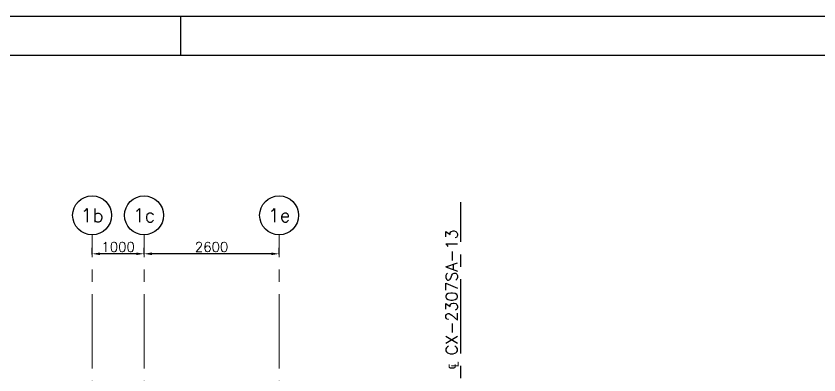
# Model space of a CAD drawing. Header units: metres. Extents: x 0 to 63075, y 0 to 44550.
# Drawn here: x 32160 to 47618, y 37647 to 44550 of the extents above; entities that cross this region are included whole.
import ezdxf
from ezdxf.enums import TextEntityAlignment as Align

# ---------------------------------------------------------------- set-up
doc = ezdxf.new("R2010")
doc.units = ezdxf.units.M
doc.header["$LTSCALE"] = 75
doc.linetypes.add('CENTER2', pattern=[28.575, 19.05, -3.175, 3.175, -3.175])
for name, color, linetype in [('FRL2', 2, 'Continuous'), ('FRL6', 6, 'Continuous'), ('FRL7', 7, 'Continuous'), ('FRR120', 5, 'Continuous'), ('FRR140', 5, 'Continuous'), ('FRR175', 1, 'Continuous'), ('FRR80', 3, 'Continuous'), ('GSB', 7, 'Continuous'), ('SC1', 7, 'CENTER2'), ('SDM', 7, 'Continuous'), ('SR120', 3, 'Continuous')]:
    doc.layers.add(name, color=color, linetype=linetype)
doc.styles.add('R120', font='simplex.shx', dxfattribs={"height": 3})
doc.styles.add('R140', font='simplex.shx', dxfattribs={"height": 3.5})
doc.styles.add('R80', font='simplex.shx', dxfattribs={"height": 2})
doc.styles.add('ROMANS', font='ROMANS.SHX')
doc.dimstyles.new('75___1-75', dxfattribs={"dimscale": 75, "dimtxt": 2.5, "dimasz": 2, "dimexe": 1.5, "dimexo": 1, "dimgap": 0.5, "dimtad": 1, "dimdec": 0, "dimzin": 12, "dimtxsty": 'ROMANS', "dimcen": 0, "dimclrd": 256, "dimclre": 256, "dimclrt": 3, "dimazin": 3, "dimtfac": 1, "dimtdec": 0, "dimtmove": 0, "dimatfit": 0, "dimfxl": 1, "dimlwd": -1, "dimlwe": -1, "dimarcsym": 0})

# ---------------------------------------------------------------- blocks, each defined once
blk = doc.blocks.new('A1')
at = {"layer": 'FRL2'}
blk.add_line((471, 594), (471, 584), dxfattribs=at)
at = {"layer": 'FRL6', "linetype": 'Continuous'}
blk.add_line((25, 584), (831, 584), dxfattribs=at)
at = {"layer": 'FRL7', "linetype": 'Continuous'}
blk.add_line((0, 594), (841, 594), dxfattribs=at)
at = {"layer": 'FRR120', "style": 'R120'}
for tag, p in [('FASE_DO_PROJETO', (659, 46.29)), ('ÁREA_E/OU_SUBÁREA', (659, 40.79)), ('TÍTULO_DO_DESENHO', (659, 35.29)), ('SUBTÍTULO_1_DO_DESENHO', (659, 29.79)), ('SUBTÍTULO_2_DO_DESENHO', (659, 24.29))]:
    blk.add_attdef(tag, p, '', height=3, dxfattribs=at)
at = {"layer": 'FRR140', "style": 'R140', "width": 0.91}
for tag, p in [('NÚMERO_DA_CONTRATADA', (687.72, 12.6)), ('NUMERO_VALE', (752.89, 12.6))]:
    blk.add_attdef(tag, p, '', height=3.5, dxfattribs=at)
for tag, p in [('REVISÃO', (823.5, 14.68)), ('ESCALA', (671, 14.35))]:
    blk.add_attdef(tag, text='', height=3.5, dxfattribs=at).set_placement(p, align=Align.MIDDLE)
at = {"layer": 'FRR175', "style": 'R120'}
for tag, p in [('CLASSIFICAÇÃO', (811.83, 67.73)), ('PROJETO', (716.31, 53.59)), ('N_PROJ_SE', (793.5, 53.59)), ('N_CONTRATO', (796.97, 47.3))]:
    blk.add_attdef(tag, text='', height=3, dxfattribs=at).set_placement(p, align=Align.MIDDLE_CENTER)
at = {"layer": 'FRR80', "style": 'R80'}
for p in [(492.61, 76.08), (492.61, 70.38), (492.61, 64.68), (492.61, 58.98), (492.61, 53.28), (492.61, 47.58), (492.61, 41.88), (492.61, 36.18)]:
    blk.add_attdef('DESCRIÇÃO_DA_REVISÃO', p, '', height=2, dxfattribs=at)
for tag, p in [('8A_REV', (476, 77.07)), ('EMIS.', (486, 77.07)), ('PROJ.', (585, 77.07)), ('DES.', (597, 77.07)), ('VER.', (609, 77.07)), ('APR.', (621, 77.07)), ('AUT.', (633.01, 77.07)), ('7A_REV', (476, 71.37)), ('EMIS.', (486, 71.37)), ('PROJ.', (585, 71.37)), ('DES.', (597, 71.37)), ('VER.', (609, 71.37)), ('APR.', (621, 71.37)), ('AUT.', (633.01, 71.37)), ('6A_REV', (476, 65.67)), ('EMIS.', (486, 65.67)), ('PROJ.', (585, 65.67)), ('DES.', (597, 65.67)), ('VER.', (609, 65.67)), ('APR.', (621, 65.67)), ('AUT.', (633.01, 65.67)), ('5A_REV', (476, 59.97)), ('EMIS.', (486, 59.97)), ('PROJ.', (585, 59.97)), ('DES.', (597, 59.97)), ('VER.', (609, 59.97)), ('APR.', (621, 59.97)), ('AUT.', (633.01, 59.97)), ('4A_REV', (476, 54.27)), ('EMIS.', (486, 54.27)), ('PROJ.', (585, 54.27)), ('DES.', (597, 54.27)), ('VER.', (609, 54.27)), ('APR.', (621, 54.27)), ('AUT.', (633.01, 54.27)), ('3A_REV', (476, 48.57)), ('EMIS.', (486, 48.57)), ('PROJ.', (585, 48.57)), ('DES.', (597, 48.57)), ('VER.', (609, 48.57)), ('APR.', (621, 48.57)), ('AUT.', (633.01, 48.57)), ('2A_REV', (476, 42.87)), ('EMIS.', (486, 42.87)), ('PROJ.', (585, 42.87)), ('DES.', (597, 42.87)), ('VER.', (609, 42.87)), ('APR.', (621, 42.87)), ('AUT.', (633.01, 42.87)), ('1a_REV', (476, 37.17)), ('EMIS.', (486, 37.17)), ('PROJ.', (585, 37.17)), ('DES.', (597, 37.17)), ('VER.', (609, 37.17)), ('APR.', (621, 37.17)), ('AUT.', (633.01, 37.17))]:
    blk.add_attdef(tag, text='', height=2, dxfattribs=at).set_placement(p, align=Align.MIDDLE)
at = {"layer": 'FRR80', "style": 'R80', "width": 0.85}
for p in [(648, 77.07), (648, 71.37), (648, 65.67), (648, 59.97), (648, 54.27), (648, 48.57), (648, 42.87), (648, 37.17)]:
    blk.add_attdef('DATA', text='', height=2, dxfattribs=at).set_placement(p, align=Align.MIDDLE)
blk = doc.blocks.new('INDICACAO_EIXO')
at = {"layer": 'GSB', "color": 3}
blk.add_circle((0, 0), 5, dxfattribs=at)
blk = doc.blocks.new('*D32')
at = {"layer": 'Defpoints', "color": 0, "transparency": 16777216}
for p in [(34625, 39977), (34625, 39891), (37225, 39891)]:
    blk.add_point(p, dxfattribs=at)
at = {"layer": 'SDM', "transparency": 16777216}
for p, q in [((34625, 39966), (34625, 40090)), ((37225, 39966), (37225, 40090)), ((37075, 39977), (34775, 39977))]:
    blk.add_line(p, q, dxfattribs=at)
for points in [[(34775, 40002), (34775, 39952), (34625, 39977)], [(37075, 40002), (37075, 39952), (37225, 39977)]]:
    blk.add_solid(points, dxfattribs=at)
at = {"layer": 'SDM', "color": 3, "transparency": 16777216, "insert": (35925, 40108), "char_height": 187.5, "attachment_point": 5, "style": 'ROMANS'}
blk.add_mtext('2600', dxfattribs=at)
blk = doc.blocks.new('*D33')
at = {"layer": 'Defpoints', "color": 0, "transparency": 16777216}
for p in [(33625, 39977), (33625, 39891), (34625, 39891)]:
    blk.add_point(p, dxfattribs=at)
at = {"layer": 'SDM', "transparency": 16777216}
for p, q in [((33625, 39966), (33625, 40090)), ((34625, 39966), (34625, 40090)), ((34475, 39977), (33775, 39977))]:
    blk.add_line(p, q, dxfattribs=at)
for points in [[(33775, 40002), (33775, 39952), (33625, 39977)], [(34475, 40002), (34475, 39952), (34625, 39977)]]:
    blk.add_solid(points, dxfattribs=at)
at = {"layer": 'SDM', "color": 3, "transparency": 16777216, "insert": (34125, 40108), "char_height": 187.5, "attachment_point": 5, "style": 'ROMANS'}
blk.add_mtext('1000', dxfattribs=at)

msp = doc.modelspace()

# ---------------------------------------------------------------- linework, layer by layer
at = {"layer": 'SC1'}
msp.add_line((40724, 27345.4), (40724, 40973.1), dxfattribs=at)
at = {"layer": 'SC1', "lineweight": 0}
for p, q in [((33625, 29196.2), (33625, 40342.3)), ((34625, 29196.2), (34625, 40342.3)), ((37225, 29196.2), (37225, 40342.3))]:
    msp.add_line(p, q, dxfattribs=at)

# ---------------------------------------------------------------- block references
at = {"xscale": 74.99999999999915, "yscale": 74.99999999999915, "zscale": 74.99999999999915}
msp.add_blockref('A1', (0, 0), dxfattribs=at)
at = {"layer": 'GSB'}
ref = msp.add_blockref('INDICACAO_EIXO', (33625, 40717.3), dxfattribs=dict(at, xscale=74.99999999999915, yscale=74.99999999999915, zscale=74.99999999999915))
ref.add_attrib('EIXO', '1b', dxfattribs={"color": 4, "height": 262.5, "style": 'R140'}).set_placement((33625, 40717.3), align=Align.MIDDLE_CENTER)
ref = msp.add_blockref('INDICACAO_EIXO', (34625, 40717.3), dxfattribs=dict(at, xscale=74.99999999999915, yscale=74.99999999999915, zscale=74.99999999999915))
ref.add_attrib('EIXO', '1c', dxfattribs={"color": 4, "height": 262.5, "style": 'R140'}).set_placement((34625, 40717.3), align=Align.MIDDLE_CENTER)
ref = msp.add_blockref('INDICACAO_EIXO', (37225, 40717.3), dxfattribs=dict(at, xscale=74.99999999999915, yscale=74.99999999999915, zscale=74.99999999999915))
ref.add_attrib('EIXO', '1e', dxfattribs={"color": 4, "height": 262.5, "style": 'R140'}).set_placement((37225, 40717.3), align=Align.MIDDLE_CENTER)

# ---------------------------------------------------------------- texts
at = {"layer": 'SR120', "style": 'R80'}
msp.add_text('℄ CX-2307SA-13', height=225, rotation=90, dxfattribs=at).set_placement((40659.5, 37752.2))

# ---------------------------------------------------------------- dimensions: what is measured, and where the dimension line sits
at = {"layer": 'SDM'}
for base, p1, p2, picture, middle in [((33625, 39977.2), (34625, 39890.9), (33625, 39890.9), '*D33', (34125, 40108.4)), ((34625, 39977.2), (37225, 39890.9), (34625, 39890.9), '*D32', (35925, 40108.4))]:
    dim = msp.add_linear_dim(base=base, p1=p1, p2=p2, dimstyle='75___1-75', dxfattribs=at)
    dim.commit()
    dim.dimension.update_dxf_attribs({"geometry": picture, "text_midpoint": middle})

doc.saveas('drawing.dxf')
